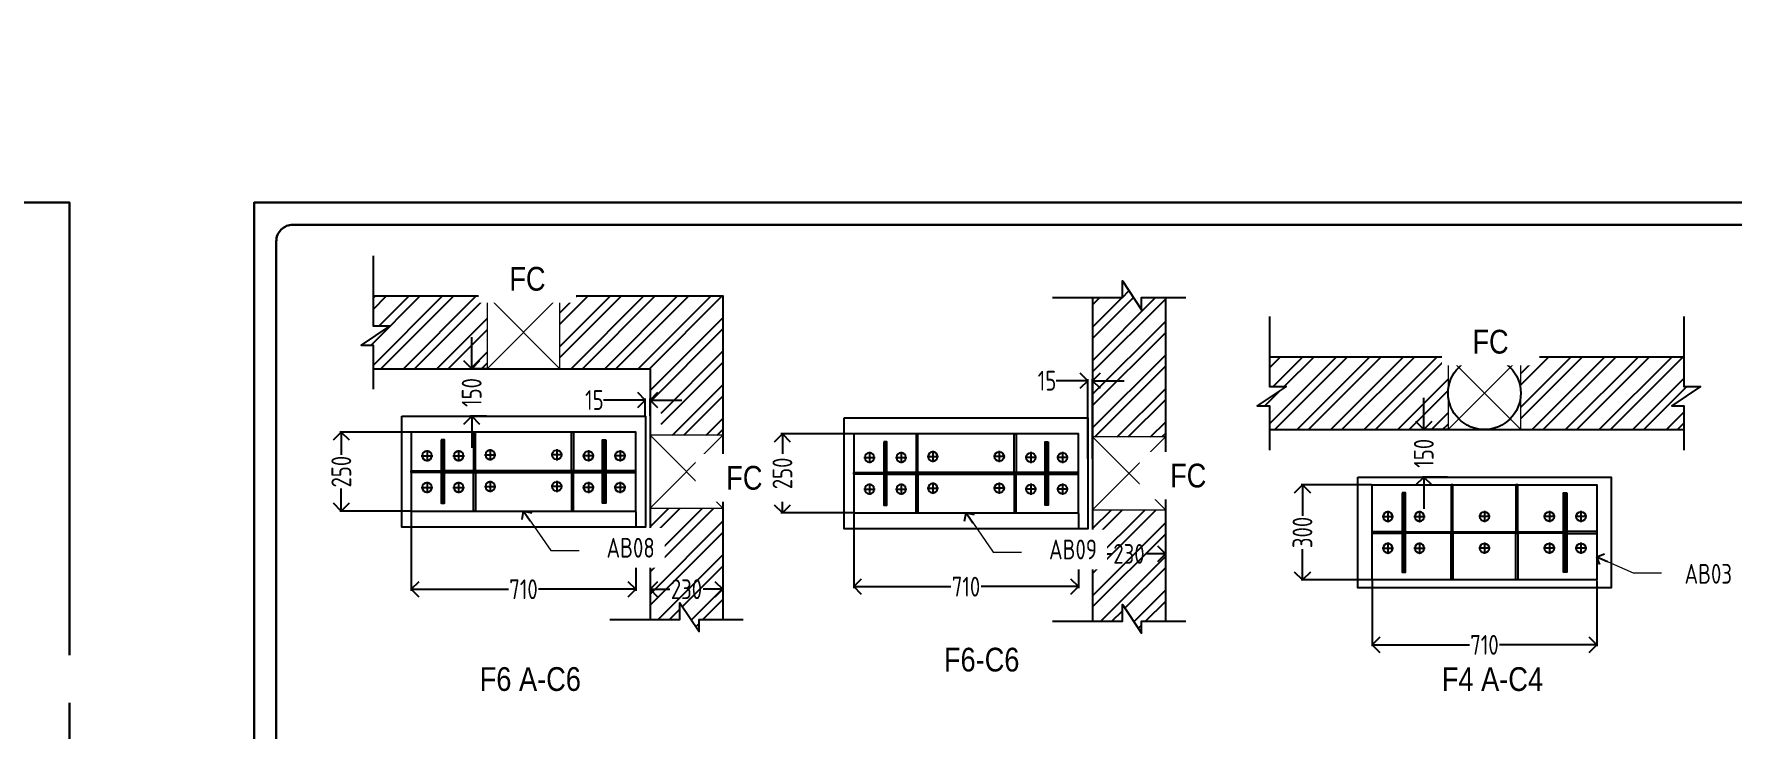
# Model space of a CAD drawing. Header units: inches. Extents: x -605 to 2991212, y -2872845 to 0.
# Drawn here: x 2452114 to 2473580, y -2623847 to -2615065 of the extents above; entities that cross this region are included whole.
import ezdxf
from ezdxf import colors
from ezdxf.entities.mleader import LeaderData, LeaderLine
from ezdxf.math import Vec2, Vec3

# ---------------------------------------------------------------- set-up
doc = ezdxf.new("R2010")
doc.units = ezdxf.units.IN
doc.header["$LTSCALE"] = 600
doc.header["$MEASUREMENT"] = 0
for name, color, linetype, lineweight in [('PV_TEXT_ROMANS', 7, 'Continuous', 0), ('rDIMension', 1, 'Continuous', 18), ('rRCC 2', 40, 'Continuous', 15), ('rSHEET', 2, 'Continuous', 30)]:
    doc.layers.add(name, color=color, linetype=linetype, lineweight=lineweight)
doc.styles.add('DIM', font='geniso.shx', dxfattribs={"width": 0.85})
doc.styles.add('J.P', font='ARIALN.TTF')
doc.styles.add('TEXT3', font='geniso.shx')
doc.dimstyles.new('ST-150', dxfattribs={"dimscale": 75, "dimtxt": 3, "dimasz": 2, "dimexe": 0.18, "dimexo": 0.0625, "dimgap": 0.2, "dimtad": 0, "dimdec": 0, "dimlfac": 2, "dimzin": 0, "dimdsep": 46, "dimtxsty": 'DIM', "dimblk": 'OPEN90', "dimcen": 0.09, "dimclrd": 256, "dimclrt": 7, "dimadec": 0, "dimazin": 0, "dimtfac": 1, "dimtdec": 0, "dimtofl": 0, "dimtmove": 0, "dimatfit": 3, "dimldrblk": 'OPEN90', "dimfxl": 1, "dimtolj": 1, "dimtzin": 0, "dimlwd": -1, "dimarcsym": 0})
doc.dimstyles.new('ST-25', dxfattribs={"dimscale": 100, "dimtxt": 2.5, "dimasz": 2, "dimexe": 0.18, "dimexo": 0.0625, "dimgap": 0.2, "dimtad": 0, "dimdec": 0, "dimlfac": 0.25, "dimzin": 0, "dimdsep": 46, "dimtxsty": 'DIM', "dimblk": 'OPEN90', "dimcen": 0.09, "dimclrd": 256, "dimclrt": 7, "dimadec": 0, "dimazin": 0, "dimtfac": 1, "dimtdec": 0, "dimtofl": 0, "dimtmove": 0, "dimatfit": 3, "dimldrblk": 'OPEN90', "dimfxl": 1, "dimtolj": 1, "dimtzin": 0, "dimlwd": -1, "dimarcsym": 0})
pattern_1 = [(45, (-2431538.77, 1793948.4), (-212.132034, 212.132034), []), (45, (-2431397.35, 1793948.4), (-212.132034, 212.132034), [])]
pattern_2 = [(45, (-2425918.73, 1793926.8), (-212.132034, 212.132034), []), (45, (-2425777.3, 1793926.8), (-212.132034, 212.132034), [])]
pattern_3 = [(45, (-2419391.22, 1793180.34), (-212.132034, 212.132034), []), (45, (-2419249.8, 1793180.34), (-212.132034, 212.132034), [])]

# ---------------------------------------------------------------- blocks, each defined once
blk = doc.blocks.new('_DotBlank')
at = {"color": 0, "linetype": 'ByBlock', "lineweight": -2}
blk.add_line((-0.5, 0), (-1, 0), dxfattribs=at)
blk.add_circle((0, 0), 0.5, dxfattribs=at)
blk = doc.blocks.new('_Open90')
at = {"color": 0, "linetype": 'ByBlock', "lineweight": -2}
for p, q in [((0, 0), (-1, 0)), ((-0.5, 0.5), (0, 0)), ((0, 0), (-0.5, -0.5))]:
    blk.add_line(p, q, dxfattribs=at)
blk = doc.blocks.new('*D1569')
at = {"color": 0, "linetype": 'ByBlock', "lineweight": -2}
for p, q in [((2456876, -2620095), (2455981, -2620095)), ((2456876, -2621095), (2455981, -2621095))]:
    blk.add_line(p, q, dxfattribs=at)
at = {"color": 1, "linetype": 'ByBlock'}
for p, q in [((2455999, -2620295), (2455999, -2620384)), ((2455999, -2620895), (2455999, -2620806))]:
    blk.add_line(p, q, dxfattribs=at)
at = {"layer": 'Defpoints', "color": 0, "linetype": 'ByBlock'}
for p in [(2456882, -2620095), (2455999, -2621095), (2456882, -2621095)]:
    blk.add_point(p, dxfattribs=at)
at = {"color": 1, "linetype": 'ByBlock', "xscale": 200, "yscale": 200, "zscale": 200}
for p, rotation in [((2455999, -2620095), 90), ((2455999, -2621095), 270)]:
    blk.add_blockref('_Open90', p, dxfattribs=dict(at, rotation=rotation))
at = {"color": 7, "linetype": 'ByBlock', "insert": (2455999, -2620595), "char_height": 250, "attachment_point": 5, "rotation": 90, "style": 'DIM'}
blk.add_mtext('\\A1;250', dxfattribs=at)
blk = doc.blocks.new('*D1570')
at = {"color": 0, "linetype": 'ByBlock', "lineweight": -2}
for p, q in [((2456882, -2621101), (2456882, -2622099)), ((2459722, -2621101), (2459722, -2622099))]:
    blk.add_line(p, q, dxfattribs=at)
at = {"color": 1, "linetype": 'ByBlock'}
for p, q in [((2457082, -2622081), (2458112, -2622081)), ((2459522, -2622081), (2458492, -2622081))]:
    blk.add_line(p, q, dxfattribs=at)
at = {"layer": 'Defpoints', "color": 0, "linetype": 'ByBlock'}
for p in [(2456882, -2621095), (2459722, -2621095), (2459722, -2622081)]:
    blk.add_point(p, dxfattribs=at)
at = {"color": 1, "linetype": 'ByBlock', "xscale": 200, "yscale": 200, "zscale": 200, "rotation": 180}
blk.add_blockref('_Open90', (2456882, -2622081), dxfattribs=at)
at = {"color": 1, "linetype": 'ByBlock', "xscale": 200, "yscale": 200, "zscale": 200}
blk.add_blockref('_Open90', (2459722, -2622081), dxfattribs=at)
at = {"color": 7, "linetype": 'ByBlock', "insert": (2458302, -2622081), "char_height": 250, "attachment_point": 5, "style": 'DIM'}
blk.add_mtext('\\A1;710', dxfattribs=at)
blk = doc.blocks.new('*D1571')
at = {"color": 1, "linetype": 'ByBlock'}
for p, q in [((2459642, -2619690), (2459314, -2619690)), ((2460102, -2619690), (2460302, -2619690))]:
    blk.add_line(p, q, dxfattribs=at)
at = {"color": 0, "linetype": 'ByBlock', "lineweight": -2}
for p, q in [((2459842, -2619889), (2459842, -2619672)), ((2459902, -2619889), (2459902, -2619672))]:
    blk.add_line(p, q, dxfattribs=at)
at = {"layer": 'Defpoints', "color": 0, "linetype": 'ByBlock'}
for p in [(2459902, -2619690), (2459842, -2619895), (2459902, -2619895)]:
    blk.add_point(p, dxfattribs=at)
at = {"color": 1, "linetype": 'ByBlock', "xscale": 200, "yscale": 200, "zscale": 200}
blk.add_blockref('_Open90', (2459842, -2619690), dxfattribs=at)
at = {"color": 1, "linetype": 'ByBlock', "xscale": 200, "yscale": 200, "zscale": 200, "rotation": 180}
blk.add_blockref('_Open90', (2459902, -2619690), dxfattribs=at)
at = {"color": 7, "linetype": 'ByBlock', "insert": (2459198, -2619690), "char_height": 250, "attachment_point": 5, "style": 'DIM'}
blk.add_mtext('\\A1;15', dxfattribs=at)
blk = doc.blocks.new('*D1572')
at = {"color": 1, "linetype": 'ByBlock'}
for p, q in [((2457647, -2619095), (2457647, -2618895)), ((2457647, -2620095), (2457647, -2620295))]:
    blk.add_line(p, q, dxfattribs=at)
at = {"color": 0, "linetype": 'ByBlock', "lineweight": -2}
for p, q in [((2457836, -2619295), (2457629, -2619295)), ((2457836, -2619895), (2457629, -2619895))]:
    blk.add_line(p, q, dxfattribs=at)
at = {"layer": 'Defpoints', "color": 0, "linetype": 'ByBlock'}
for p in [(2457842, -2619295), (2457647, -2619895), (2457842, -2619895)]:
    blk.add_point(p, dxfattribs=at)
at = {"color": 1, "linetype": 'ByBlock', "xscale": 200, "yscale": 200, "zscale": 200}
for p, rotation in [((2457647, -2619295), 270), ((2457647, -2619895), 90)]:
    blk.add_blockref('_Open90', p, dxfattribs=dict(at, rotation=rotation))
at = {"color": 7, "linetype": 'ByBlock', "insert": (2457647, -2619595), "char_height": 250, "attachment_point": 5, "rotation": 90, "style": 'DIM'}
blk.add_mtext('\\A1;150', dxfattribs=at)
blk = doc.blocks.new('*D1573')
at = {"color": 0, "linetype": 'ByBlock', "lineweight": -2}
for p, q in [((2459902, -2621973), (2459902, -2622099)), ((2460822, -2621973), (2460822, -2622099))]:
    blk.add_line(p, q, dxfattribs=at)
at = {"color": 1, "linetype": 'ByBlock'}
for p, q in [((2460102, -2622081), (2460151, -2622081)), ((2460622, -2622081), (2460574, -2622081))]:
    blk.add_line(p, q, dxfattribs=at)
at = {"layer": 'Defpoints', "color": 0, "linetype": 'ByBlock'}
for p in [(2459902, -2621967), (2460822, -2621967), (2460822, -2622081)]:
    blk.add_point(p, dxfattribs=at)
at = {"color": 1, "linetype": 'ByBlock', "xscale": 200, "yscale": 200, "zscale": 200, "rotation": 180}
blk.add_blockref('_Open90', (2459902, -2622081), dxfattribs=at)
at = {"color": 1, "linetype": 'ByBlock', "xscale": 200, "yscale": 200, "zscale": 200}
blk.add_blockref('_Open90', (2460822, -2622081), dxfattribs=at)
at = {"color": 7, "linetype": 'ByBlock', "insert": (2460362, -2622081), "char_height": 250, "attachment_point": 5, "style": 'DIM'}
blk.add_mtext('\\A1;230', dxfattribs=at)
blk = doc.blocks.new('*D1574')
at = {"color": 1, "linetype": 'ByBlock'}
for p, q in [((2465236, -2619446), (2465036, -2619446)), ((2465696, -2619446), (2465896, -2619446))]:
    blk.add_line(p, q, dxfattribs=at)
at = {"color": 0, "linetype": 'ByBlock', "lineweight": -2}
for p, q in [((2465436, -2620435), (2465436, -2619428)), ((2465496, -2620435), (2465496, -2619428))]:
    blk.add_line(p, q, dxfattribs=at)
at = {"layer": 'Defpoints', "color": 0, "linetype": 'ByBlock'}
for p in [(2465436, -2619446), (2465436, -2620441), (2465496, -2620441)]:
    blk.add_point(p, dxfattribs=at)
at = {"color": 1, "linetype": 'ByBlock', "xscale": 200, "yscale": 200, "zscale": 200}
blk.add_blockref('_Open90', (2465436, -2619446), dxfattribs=at)
at = {"color": 1, "linetype": 'ByBlock', "xscale": 200, "yscale": 200, "zscale": 200, "rotation": 180}
blk.add_blockref('_Open90', (2465496, -2619446), dxfattribs=at)
at = {"color": 7, "linetype": 'ByBlock', "insert": (2464920, -2619446), "char_height": 250, "attachment_point": 5, "style": 'DIM'}
blk.add_mtext('\\A1;15', dxfattribs=at)
blk = doc.blocks.new('*D1575')
at = {"color": 0, "linetype": 'ByBlock', "lineweight": -2}
for p, q in [((2462476, -2621123), (2462476, -2622066)), ((2465316, -2621123), (2465316, -2622066))]:
    blk.add_line(p, q, dxfattribs=at)
at = {"color": 1, "linetype": 'ByBlock'}
for p, q in [((2462676, -2622048), (2463706, -2622048)), ((2465116, -2622048), (2464086, -2622048))]:
    blk.add_line(p, q, dxfattribs=at)
at = {"layer": 'Defpoints', "color": 0, "linetype": 'ByBlock'}
for p in [(2462476, -2621117), (2465316, -2621117), (2465316, -2622048)]:
    blk.add_point(p, dxfattribs=at)
at = {"color": 1, "linetype": 'ByBlock', "xscale": 200, "yscale": 200, "zscale": 200, "rotation": 180}
blk.add_blockref('_Open90', (2462476, -2622048), dxfattribs=at)
at = {"color": 1, "linetype": 'ByBlock', "xscale": 200, "yscale": 200, "zscale": 200}
blk.add_blockref('_Open90', (2465316, -2622048), dxfattribs=at)
at = {"color": 7, "linetype": 'ByBlock', "insert": (2463896, -2622048), "char_height": 250, "attachment_point": 5, "style": 'DIM'}
blk.add_mtext('\\A1;710', dxfattribs=at)
blk = doc.blocks.new('*D1576')
at = {"color": 0, "linetype": 'ByBlock', "lineweight": -2}
for p, q in [((2462470, -2620117), (2461557, -2620117)), ((2462470, -2621117), (2461557, -2621117))]:
    blk.add_line(p, q, dxfattribs=at)
at = {"color": 1, "linetype": 'ByBlock'}
for p, q in [((2461575, -2620317), (2461575, -2620405)), ((2461575, -2620917), (2461575, -2620828))]:
    blk.add_line(p, q, dxfattribs=at)
at = {"layer": 'Defpoints', "color": 0, "linetype": 'ByBlock'}
for p in [(2461575, -2620117), (2462476, -2620117), (2462476, -2621117)]:
    blk.add_point(p, dxfattribs=at)
at = {"color": 1, "linetype": 'ByBlock', "xscale": 200, "yscale": 200, "zscale": 200}
for p, rotation in [((2461575, -2620117), 90), ((2461575, -2621117), 270)]:
    blk.add_blockref('_Open90', p, dxfattribs=dict(at, rotation=rotation))
at = {"color": 7, "linetype": 'ByBlock', "insert": (2461575, -2620617), "char_height": 250, "attachment_point": 5, "rotation": 90, "style": 'DIM'}
blk.add_mtext('\\A1;250', dxfattribs=at)
blk = doc.blocks.new('*D1577')
at = {"color": 0, "linetype": 'ByBlock', "lineweight": -2}
for p, q in [((2465496, -2621628), (2465496, -2621616)), ((2466416, -2621628), (2466416, -2621616))]:
    blk.add_line(p, q, dxfattribs=at)
at = {"color": 1, "linetype": 'ByBlock'}
for p, q in [((2465696, -2621634), (2465745, -2621634)), ((2466216, -2621634), (2466167, -2621634))]:
    blk.add_line(p, q, dxfattribs=at)
at = {"layer": 'Defpoints', "color": 0, "linetype": 'ByBlock'}
for p in [(2465496, -2621634), (2466416, -2621634), (2466416, -2621634)]:
    blk.add_point(p, dxfattribs=at)
at = {"color": 1, "linetype": 'ByBlock', "xscale": 200, "yscale": 200, "zscale": 200, "rotation": 180}
blk.add_blockref('_Open90', (2465496, -2621634), dxfattribs=at)
at = {"color": 1, "linetype": 'ByBlock', "xscale": 200, "yscale": 200, "zscale": 200}
blk.add_blockref('_Open90', (2466416, -2621634), dxfattribs=at)
at = {"color": 7, "linetype": 'ByBlock', "insert": (2465956, -2621634), "char_height": 250, "attachment_point": 5, "style": 'DIM'}
blk.add_mtext('\\A1;230', dxfattribs=at)
blk = doc.blocks.new('*D1578')
at = {"color": 1, "linetype": 'ByBlock'}
for p, q in [((2469683, -2619863), (2469683, -2619663)), ((2469683, -2620863), (2469683, -2621063))]:
    blk.add_line(p, q, dxfattribs=at)
at = {"color": 0, "linetype": 'ByBlock', "lineweight": -2}
for p, q in [((2469984, -2620063), (2469665, -2620063)), ((2469984, -2620663), (2469665, -2620663))]:
    blk.add_line(p, q, dxfattribs=at)
at = {"layer": 'Defpoints', "color": 0, "linetype": 'ByBlock'}
for p in [(2469990, -2620063), (2469683, -2620663), (2469990, -2620663)]:
    blk.add_point(p, dxfattribs=at)
at = {"color": 1, "linetype": 'ByBlock', "xscale": 200, "yscale": 200, "zscale": 200}
for p, rotation in [((2469683, -2620063), 270), ((2469683, -2620663), 90)]:
    blk.add_blockref('_Open90', p, dxfattribs=dict(at, rotation=rotation))
at = {"color": 7, "linetype": 'ByBlock', "insert": (2469683, -2620363), "char_height": 250, "attachment_point": 5, "rotation": 90, "style": 'DIM'}
blk.add_mtext('\\A1;150', dxfattribs=at)
blk = doc.blocks.new('*D1579')
at = {"color": 0, "linetype": 'ByBlock', "lineweight": -2}
for p, q in [((2469030, -2621970), (2469030, -2622801)), ((2471870, -2621970), (2471870, -2622801))]:
    blk.add_line(p, q, dxfattribs=at)
at = {"color": 1, "linetype": 'ByBlock'}
for p, q in [((2469230, -2622783), (2470260, -2622783)), ((2471670, -2622783), (2470640, -2622783))]:
    blk.add_line(p, q, dxfattribs=at)
at = {"layer": 'Defpoints', "color": 0, "linetype": 'ByBlock'}
for p in [(2469030, -2621963), (2471870, -2621963), (2471870, -2622783)]:
    blk.add_point(p, dxfattribs=at)
at = {"color": 1, "linetype": 'ByBlock', "xscale": 200, "yscale": 200, "zscale": 200, "rotation": 180}
blk.add_blockref('_Open90', (2469030, -2622783), dxfattribs=at)
at = {"color": 1, "linetype": 'ByBlock', "xscale": 200, "yscale": 200, "zscale": 200}
blk.add_blockref('_Open90', (2471870, -2622783), dxfattribs=at)
at = {"color": 7, "linetype": 'ByBlock', "insert": (2470450, -2622783), "char_height": 250, "attachment_point": 5, "style": 'DIM'}
blk.add_mtext('\\A1;710', dxfattribs=at)
blk = doc.blocks.new('*D1580')
at = {"color": 0, "linetype": 'ByBlock', "lineweight": -2}
for p, q in [((2469024, -2620763), (2468131, -2620763)), ((2469024, -2621963), (2468131, -2621963))]:
    blk.add_line(p, q, dxfattribs=at)
at = {"color": 1, "linetype": 'ByBlock'}
for p, q in [((2468149, -2620963), (2468149, -2621152)), ((2468149, -2621763), (2468149, -2621575))]:
    blk.add_line(p, q, dxfattribs=at)
at = {"layer": 'Defpoints', "color": 0, "linetype": 'ByBlock'}
for p in [(2469030, -2620763), (2468149, -2621963), (2469030, -2621963)]:
    blk.add_point(p, dxfattribs=at)
at = {"color": 1, "linetype": 'ByBlock', "xscale": 200, "yscale": 200, "zscale": 200}
for p, rotation in [((2468149, -2620763), 90), ((2468149, -2621963), 270)]:
    blk.add_blockref('_Open90', p, dxfattribs=dict(at, rotation=rotation))
at = {"color": 7, "linetype": 'ByBlock', "insert": (2468149, -2621363), "char_height": 250, "attachment_point": 5, "rotation": 90, "style": 'DIM'}
blk.add_mtext('\\A1;300', dxfattribs=at)
blk = doc.blocks.new('TJYT')
at = {"color": 1}
for points in [[(2361093.7, 115867.4), (2361093.7, 115831.4)], [(2361075.7, 115849.4), (2361111.7, 115849.4)]]:
    blk.add_lwpolyline(points, dxfattribs=at)
blk.add_circle((2361093.7, 115849.4), 15)
blk = doc.blocks.new('RTTYY')
h = blk.add_hatch()
h.set_pattern_fill('ANSI31', color=256)
h.set_pattern_definition([(45, (2510784.6612, 116106.5287), (-2.245064, 2.245064), [])])
h.paths.add_polyline_path([(2510912.2, 116616.5), (2510912.2, 116116.5), (2510907.2, 116116.5), (2510907.2, 116616.5)])
h.paths.add_polyline_path([(2510784.7, 116626.5), (2511034.7, 116626.5), (2511034.7, 116616.5), (2510784.7, 116616.5)])
h.paths.add_polyline_path([(2510784.7, 116106.5), (2511034.7, 116106.5), (2511034.7, 116116.5), (2510784.7, 116116.5)])
at = {"color": 3}
blk.add_lwpolyline([(2511059.7, 116721.5), (2511059.7, 116011.5), (2510759.7, 116011.5), (2510759.7, 116721.5)], close=True, dxfattribs=at)
at = {"color": 5}
for points in [[(2510912.7, 116626.5), (2510912.7, 116721.5), (2510906.7, 116721.5), (2510906.7, 116626.5)], [(2510759.7, 116466), (2510907.2, 116466), (2510907.2, 116472), (2510759.7, 116472)], [(2511059.7, 116466), (2510912.2, 116466), (2510912.2, 116472), (2511059.7, 116472)], [(2510759.7, 116261), (2510907.2, 116261), (2510907.2, 116267), (2510759.7, 116267)], [(2511059.7, 116261), (2510912.2, 116261), (2510912.2, 116267), (2511059.7, 116267)], [(2510912.7, 116106.5), (2510912.7, 116011.5), (2510906.7, 116011.5), (2510906.7, 116106.5)]]:
    blk.add_lwpolyline(points, close=True, dxfattribs=at)
at = {"color": 6}
for points in [[(2510784.7, 116626.5), (2511034.7, 116626.5), (2511034.7, 116616.5), (2510784.7, 116616.5)], [(2510912.2, 116616.5), (2510912.2, 116116.5), (2510907.2, 116116.5), (2510907.2, 116616.5)], [(2510784.7, 116106.5), (2511034.7, 116106.5), (2511034.7, 116116.5), (2510784.7, 116116.5)]]:
    blk.add_lwpolyline(points, close=True, dxfattribs=at)
for p in [(149765.9, 822.2), (149865.9, 822.2), (149765.9, 722.2), (149865.9, 722.2), (149765.9, 517.2), (149865.9, 517.2)]:
    blk.add_blockref('TJYT', p)
at = {"xscale": -1, "rotation": 180}
for p in [(149765.9, 232010.9), (149865.9, 232010.9), (149765.9, 231910.9), (149865.9, 231910.9)]:
    blk.add_blockref('TJYT', p, dxfattribs=at)
blk = doc.blocks.new('etgytyu')
h = blk.add_hatch()
h.set_pattern_fill('ANSI31', color=256, angle=180, style=0)
h.set_pattern_definition([(225, (196603.9496, 188610.3968), (2.2450640303, -2.2450640303), [])])
h.paths.add_polyline_path([(2407240, 61321.6), (2407240, 61821.6), (2407235, 61821.6), (2407235, 61321.6)])
h.paths.add_polyline_path([(2407137.5, 61831.6), (2407337.5, 61831.6), (2407337.5, 61821.6), (2407137.5, 61821.6)])
h.paths.add_polyline_path([(2407137.5, 61311.6), (2407337.5, 61311.6), (2407337.5, 61321.6), (2407137.5, 61321.6)])
at = {"color": 3}
blk.add_lwpolyline([(2407362.5, 61216.6), (2407362.5, 61926.6), (2407112.5, 61926.6), (2407112.5, 61216.6)], close=True, dxfattribs=at)
at = {"color": 5}
for points in [[(2407240.5, 61831.6), (2407240.5, 61926.6), (2407234.5, 61926.6), (2407234.5, 61831.6)], [(2407235, 61723.6), (2407112.5, 61723.6), (2407112.5, 61729.6), (2407235, 61729.6)], [(2407240, 61723.6), (2407362.5, 61723.6), (2407362.5, 61729.6), (2407240, 61729.6)], [(2407235, 61419.6), (2407112.5, 61419.6), (2407112.5, 61413.6), (2407235, 61413.6)], [(2407240, 61419.6), (2407362.5, 61419.6), (2407362.5, 61413.6), (2407240, 61413.6)], [(2407240.5, 61311.6), (2407240.5, 61216.6), (2407234.5, 61216.6), (2407234.5, 61311.6)]]:
    blk.add_lwpolyline(points, close=True, dxfattribs=at)
at = {"color": 6}
for points in [[(2407137.5, 61831.6), (2407337.5, 61831.6), (2407337.5, 61821.6), (2407137.5, 61821.6)], [(2407240, 61321.6), (2407240, 61821.6), (2407235, 61821.6), (2407235, 61321.6)], [(2407137.5, 61311.6), (2407337.5, 61311.6), (2407337.5, 61321.6), (2407137.5, 61321.6)]]:
    blk.add_lwpolyline(points, close=True, dxfattribs=at)
for p in [(46093.7, -53972.8), (46193.7, -53972.8), (46093.7, -54072.8), (46193.7, -54072.8), (46090.7, -54172.7), (46190.7, -54172.7)]:
    blk.add_blockref('TJYT', p)
at = {"xscale": -1, "rotation": 180}
for p in [(46090.7, 177315.9), (46190.7, 177315.9), (46093.7, 177216), (46193.7, 177216), (46093.7, 177116), (46193.7, 177116)]:
    blk.add_blockref('TJYT', p, dxfattribs=at)

msp = doc.modelspace()

# ---------------------------------------------------------------- hatches: boundary and pattern name
at = {"linetype": 'ByBlock', "transparency": 33554687}
h = msp.add_hatch(dxfattribs=at)
h.set_pattern_fill('ANSI32', color=8, scale=800)
h.set_pattern_definition(pattern_2)
h.paths.add_polyline_path([(2465496, -2620156.5), (2466416, -2620156.5), (2466416, -2618396.5), (2466116, -2618396.5), (2466116, -2618548.5), (2465872.3, -2618184.9), (2465872.3, -2618396.5), (2465496, -2618396.5)])
h = msp.add_hatch(dxfattribs=at)
h.set_pattern_fill('ANSI32', color=8, scale=800)
h.set_pattern_definition(pattern_1)
h.paths.add_polyline_path([(2456250, -2618994.9), (2456613.6, -2618751.2), (2456401.9, -2618751.2), (2456401.9, -2618374.9), (2457842.3, -2618374.9), (2457842.3, -2619294.9), (2456401.9, -2619294.9), (2456401.9, -2618994.9)])
h = msp.add_hatch(dxfattribs=at)
h.set_pattern_fill('ANSI32', color=8, scale=800)
h.set_pattern_definition(pattern_1)
h.paths.add_polyline_path([(2458762.3, -2618374.9), (2460822.3, -2618374.9), (2460822.3, -2620134.9), (2460042.3, -2620134.9), (2460042.3, -2619694.9), (2459902.3, -2619694.9), (2459902.3, -2619294.9), (2458762.3, -2619294.9)])
h = msp.add_hatch(dxfattribs=at)
h.set_pattern_fill('ANSI32', color=8, scale=800)
h.set_pattern_definition(pattern_3)
h.paths.add_polyline_path([(2467578.6, -2619763), (2467942.2, -2619519.3), (2467730.5, -2619519.3), (2467730.5, -2619143), (2469989.9, -2619143), (2469989.9, -2620063), (2467730.5, -2620063), (2467730.5, -2619763)])
h = msp.add_hatch(dxfattribs=at)
h.set_pattern_fill('ANSI32', color=8, scale=800, angle=180)
h.set_pattern_definition(pattern_3)
h.paths.add_polyline_path([(2472817.9, -2619763), (2473181.5, -2619519.3), (2472969.9, -2619519.3), (2472969.9, -2619143), (2470909.9, -2619143), (2470909.9, -2620063), (2472969.9, -2620063), (2472969.9, -2619763)])
h = msp.add_hatch(dxfattribs=at)
h.set_pattern_fill('ANSI32', color=8, scale=800)
h.set_pattern_definition([(45, (-2431512.43, 1793948.4), (-212.132034, 212.132034), []), (45, (-2431371, 1793948.4), (-212.132034, 212.132034), [])])
h.paths.add_polyline_path([(2459902.3, -2621054.9), (2460822.3, -2621054.9), (2460822.3, -2622463.7), (2460522.3, -2622463.7), (2460522.3, -2622615.7), (2460278.6, -2622252.1), (2460278.6, -2622463.7), (2459902.3, -2622463.7)])

# ---------------------------------------------------------------- linework, layer by layer
at = {"color": 8, "linetype": 'ByBlock'}
for points in [[(2456401.9, -2617867.4), (2456401.9, -2618751.2), (2456613.6, -2618751.2), (2456250, -2618994.9), (2456401.9, -2618994.9), (2456401.9, -2619553.5)], [(2464988.5, -2618396.5), (2465872.3, -2618396.5), (2465872.3, -2618184.9), (2466116, -2618548.5), (2466116, -2618396.5), (2466674.7, -2618396.5)], [(2456401.9, -2618374.9), (2460822.3, -2618374.9), (2460822.3, -2622463.7)], [(2465496, -2618396.5), (2465496, -2622485.3)], [(2466416, -2618396.5), (2466416, -2622485.3)], [(2467730.5, -2618635.5), (2467730.5, -2619519.3), (2467942.2, -2619519.3), (2467578.6, -2619763), (2467730.5, -2619763), (2467730.5, -2620321.6)], [(2472969.9, -2618635.5), (2472969.9, -2619519.3), (2473181.5, -2619519.3), (2472817.9, -2619763), (2472969.9, -2619763), (2472969.9, -2620321.6)], [(2467730.5, -2619143), (2472969.9, -2619143)], [(2456401.9, -2619294.9), (2459902.3, -2619294.9), (2459902.3, -2622463.7)], [(2467730.5, -2620063), (2472969.9, -2620063)]]:
    msp.add_lwpolyline(points, dxfattribs=at)
at = {"color": 3, "linetype": 'ByBlock'}
for points in [[(2456762.3, -2619894.9), (2459842.3, -2619894.9), (2459842.3, -2621294.9), (2456762.3, -2621294.9)], [(2462356, -2619916.5), (2465436, -2619916.5), (2465436, -2621316.5), (2462356, -2621316.5)], [(2468849.9, -2620663.3), (2472049.9, -2620663.3), (2472049.9, -2622063.3), (2468849.9, -2622063.3)]]:
    msp.add_lwpolyline(points, close=True, dxfattribs=at)
at = {"color": 8, "linetype": 'ByBlock'}
msp.add_circle((2470449.9, -2619603), 460, dxfattribs=at)
at = {"layer": 'rRCC 2', "color": 6}
for p, q in [((2458762.3, -2618374.9), (2457842.3, -2619294.9)), ((2458762.3, -2619294.9), (2457842.3, -2618374.9)), ((2470909.9, -2619143), (2469989.9, -2620063)), ((2470909.9, -2620063), (2469989.9, -2619143)), ((2460822.3, -2620134.9), (2459902.3, -2621054.9)), ((2460822.3, -2621054.9), (2459902.3, -2620134.9)), ((2466416, -2620156.5), (2465496, -2621076.5)), ((2466416, -2621076.5), (2465496, -2620156.5))]:
    msp.add_line(p, q, dxfattribs=at)
for points in [[(2458762.3, -2618374.9), (2457842.3, -2618374.9), (2457842.3, -2619294.9), (2458762.3, -2619294.9)], [(2470909.9, -2619143), (2469989.9, -2619143), (2469989.9, -2620063), (2470909.9, -2620063)], [(2460822.3, -2620134.9), (2459902.3, -2620134.9), (2459902.3, -2621054.9), (2460822.3, -2621054.9)], [(2466416, -2620156.5), (2465496, -2620156.5), (2465496, -2621076.5), (2466416, -2621076.5)]]:
    msp.add_lwpolyline(points, close=True, dxfattribs=at)
at = {"layer": 'rSHEET'}
msp.add_lwpolyline([(2394707.3, -2658104.1), (2452564.7, -2658104.1), (2452564.7, -2617194.8), (2394707.3, -2617194.8)], close=True, dxfattribs=at)

# ---------------------------------------------------------------- block references
at = {"xscale": 4, "yscale": 4, "zscale": 4, "rotation": 270}
for name, p in [('etgytyu', (2212015.9, 7008355)), ('etgytyu', (2217609.6, 7008333.4)), ('RTTYY', (2004983.8, 7422275.4))]:
    msp.add_blockref(name, p, dxfattribs=at)

# ---------------------------------------------------------------- dimensions: what is measured, and where the dimension line sits
at = {"color": 1, "linetype": 'ByBlock'}
for base, p1, p2, picture, middle in [((2457647, -2619894.9), (2457842.3, -2619294.9), (2457842.3, -2619894.9), '*D1572', (2457647, -2619594.9)), ((2469683.2, -2620663.3), (2469989.9, -2620063), (2469989.9, -2620663.3), '*D1578', (2469683.2, -2620363.1))]:
    dim = msp.add_linear_dim(base=base, p1=p1, p2=p2, angle=90, dimstyle='ST-25', override={"dimblk": 'Open90', "dimclrd": 1}, dxfattribs=at)
    dim.commit()
    dim.dimension.update_dxf_attribs({"geometry": picture, "text_midpoint": middle, "dimtype": 160})
for base, p1, p2, picture, middle in [((2465436, -2619445.8), (2465496, -2620440.9), (2465436, -2620440.9), '*D1574', (2464920.4, -2619445.8)), ((2459722.3, -2622080.5), (2456882.3, -2621094.9), (2459722.3, -2621094.9), '*D1570', (2458302.3, -2622080.5)), ((2465316, -2622047.6), (2462476, -2621116.5), (2465316, -2621116.5), '*D1575', (2463896, -2622047.6)), ((2466416, -2621634.4), (2465496, -2621634.4), (2466416, -2621634.4), '*D1577', (2465956, -2621634.4)), ((2460822.3, -2622080.5), (2459902.3, -2621967.2), (2460822.3, -2621967.2), '*D1573', (2460362.3, -2622080.5))]:
    dim = msp.add_linear_dim(base=base, p1=p1, p2=p2, dimstyle='ST-25', override={"dimblk": 'Open90', "dimclrd": 1}, dxfattribs=at)
    dim.commit()
    dim.dimension.update_dxf_attribs({"geometry": picture, "text_midpoint": middle})
dim = msp.add_linear_dim(base=(2459902.3, -2619689.9), p1=(2459842.3, -2619894.9), p2=(2459902.3, -2619894.9), dimstyle='ST-25', override={"dimblk": 'Open90', "dimclrd": 1}, dxfattribs=at)
dim.commit()
dim.dimension.update_dxf_attribs({"geometry": '*D1571', "text_midpoint": (2459197.9, -2619689.9), "dimtype": 160})
for base, p1, p2, picture, middle in [((2455999.5, -2621094.9), (2456882.3, -2620094.9), (2456882.3, -2621094.9), '*D1569', (2455999.5, -2620594.9)), ((2461574.6, -2620116.5), (2462476, -2621116.5), (2462476, -2620116.5), '*D1576', (2461574.6, -2620616.5)), ((2468149.1, -2621963.3), (2469029.9, -2620763.3), (2469029.9, -2621963.3), '*D1580', (2468149.1, -2621363.3))]:
    dim = msp.add_linear_dim(base=base, p1=p1, p2=p2, angle=90, dimstyle='ST-25', override={"dimblk": 'Open90', "dimclrd": 1}, dxfattribs=at)
    dim.commit()
    dim.dimension.update_dxf_attribs({"geometry": picture, "text_midpoint": middle})

# ---------------------------------------------------------------- leaders
at = {"layer": 'rRCC 2', "annotation_type": 0, "has_hookline": 1, "hookline_direction": 0}
for points in [[(2458302.3, -2621094.9), (2458646.4, -2621589.4), (2459004.6, -2621589.4)], [(2463896, -2621116.5), (2464240.1, -2621611), (2464598.3, -2621611)], [(2471869.9, -2621670.6), (2472330, -2621873), (2472688.3, -2621873)]]:
    msp.add_leader(points, dimstyle='ST-150', dxfattribs=at)

# ---------------------------------------------------------------- next in the draw order: texts
at = {"layer": 'PV_TEXT_ROMANS', "insert": (2452363.8, -2623065.3), "char_height": 300, "width": 12049.078, "attachment_point": 1, "style": 'J.P', "bg_fill": 2}
msp.add_mtext('\\pxqc;F6 A-C6', dxfattribs=at)

# ---------------------------------------------------------------- next in the draw order: texts
at = {"layer": 'PV_TEXT_ROMANS', "insert": (2458069.7, -2622820), "char_height": 300, "width": 12049.078, "attachment_point": 1, "style": 'J.P', "bg_fill": 2}
msp.add_mtext('\\pxqc;F6-C6', dxfattribs=at)

# ---------------------------------------------------------------- next in the draw order: hatches: boundary and pattern name
at = {"linetype": 'ByBlock', "transparency": 33554687}
h = msp.add_hatch(dxfattribs=at)
h.set_pattern_fill('ANSI32', color=8, scale=800)
h.set_pattern_definition(pattern_2)
h.paths.add_polyline_path([(2465496, -2621076.5), (2466416, -2621076.5), (2466416, -2622485.3), (2466116, -2622485.3), (2466116, -2622637.3), (2465872.3, -2622273.7), (2465872.3, -2622485.3), (2465496, -2622485.3)])

# ---------------------------------------------------------------- next in the draw order: linework, layer by layer
at = {"color": 8, "linetype": 'ByBlock'}
for points in [[(2459394.8, -2622463.7), (2460278.6, -2622463.7), (2460278.6, -2622252.1), (2460522.3, -2622615.7), (2460522.3, -2622463.7), (2461081, -2622463.7)], [(2464988.5, -2622485.3), (2465872.3, -2622485.3), (2465872.3, -2622273.7), (2466116, -2622637.3), (2466116, -2622485.3), (2466674.7, -2622485.3)]]:
    msp.add_lwpolyline(points, dxfattribs=at)

# ---------------------------------------------------------------- next in the draw order: texts
at = {"layer": 'PV_TEXT_ROMANS', "insert": (2464526.3, -2623065.9), "char_height": 300, "width": 12049.078, "attachment_point": 1, "style": 'J.P', "bg_fill": 2}
msp.add_mtext('\\pxqc;F4 A-C4', dxfattribs=at)

# ---------------------------------------------------------------- next in the draw order: linework, layer by layer
at = {"layer": 'rSHEET'}
msp.add_lwpolyline([(2454896, -2638035.7), (2484371, -2638035.7), (2484371, -2617194.8), (2454896, -2617194.8)], close=True, dxfattribs=at)
msp.add_lwpolyline([(2455387.2, -2637755.6), (2483879.8, -2637755.6, 0.4142136), (2484090.3, -2637545), (2484090.3, -2617685.5, 0.4142136), (2483879.8, -2617475), (2455387.2, -2617475, 0.4142136), (2455176.7, -2617685.5), (2455176.7, -2637545, 0.4142136)], format="xyb", close=True, dxfattribs=at)

# ---------------------------------------------------------------- next in the draw order: dimensions: what is measured, and where the dimension line sits
at = {"color": 1, "linetype": 'ByBlock'}
dim = msp.add_linear_dim(base=(2471869.9, -2622783.5), p1=(2469029.9, -2621963.3), p2=(2471869.9, -2621963.3), dimstyle='ST-25', override={"dimblk": 'Open90', "dimclrd": 1}, dxfattribs=at)
dim.commit()
dim.dimension.update_dxf_attribs({"geometry": '*D1579', "text_midpoint": (2470449.9, -2622783.5)})

# ---------------------------------------------------------------- next in the draw order: leaders
at = {"layer": 'rRCC 2', "color": 7}
ml = msp.add_multileader_mtext('Standard', dxfattribs=at)
ml.set_content('\\A1;\\W0.85;(a)4-12# ', color=7, style='TEXT3')
ml.set_leader_properties(color=256, linetype='ByLayer', lineweight=-1)
ml.set_arrow_properties(name='DOTBLANK')
ml.build(insert=Vec2(0, 0))
ml.multileader.update_dxf_attribs({"text_top_attachment_type": 0, "text_bottom_attachment_type": 0, "dogleg_length": 7.47, "arrow_head_size": 187.5, "scale": 75})
ctx = ml.context
ctx.base_point, ctx.scale, ctx.char_height, ctx.arrow_head_size, ctx.landing_gap_size, ctx.plane_origin = Vec3(2474235.5, -2625457.1), 75, 250, 187.5, 6.75, Vec3(2469885.5, -2625505)
ctx.text_align_type = 2
notes = []
notes.append((ctx, [(0, (0, 0, 0), (0, 0), (1, 0), 1, [])]))
ctx.mtext.insert, ctx.mtext.alignment, ctx.mtext.flow_direction = Vec3(2475262.2, -2625325.8), 3, 5
for ctx, leaders in notes:
    for number, flags, end, landing, length, lines in leaders:
        leader = LeaderData()
        leader.index, (leader.has_last_leader_line, leader.has_dogleg_vector, leader.attachment_direction) = number, flags
        leader.last_leader_point, leader.dogleg_vector, leader.dogleg_length = Vec3(end), Vec3(landing), length
        for number, points, colour, breaks in lines:
            line = LeaderLine()
            line.index, line.vertices, line.color, line.breaks = number, Vec3.list(points), colors.encode_raw_color(colour), breaks
            leader.lines.append(line)
        ctx.leaders.append(leader)

# ---------------------------------------------------------------- next in the draw order: texts
at = {"layer": 'PV_TEXT_ROMANS', "char_height": 300, "width": 930.754, "attachment_point": 1, "style": 'J.P', "bg_fill": 2}
for insert in [(2457886.5, -2618007.9), (2470061.2, -2618803), (2460628.4, -2620522.7), (2466239.3, -2620494.6)]:
    msp.add_mtext('\\pxqc;FC', dxfattribs=dict(at, insert=insert))
at = {"layer": 'rDIMension', "color": 7, "char_height": 250, "attachment_point": 4, "style": 'DIM', "bg_fill": 2}
for s, insert in [('\\pxqc;AB08', (2459351.9, -2621556.6)), ('\\pxqc;AB09', (2464945.6, -2621578.2)), ('\\pxqc;AB03', (2472979.3, -2621886))]:
    msp.add_mtext(s, dxfattribs=dict(at, insert=insert))

doc.saveas('drawing.dxf')
